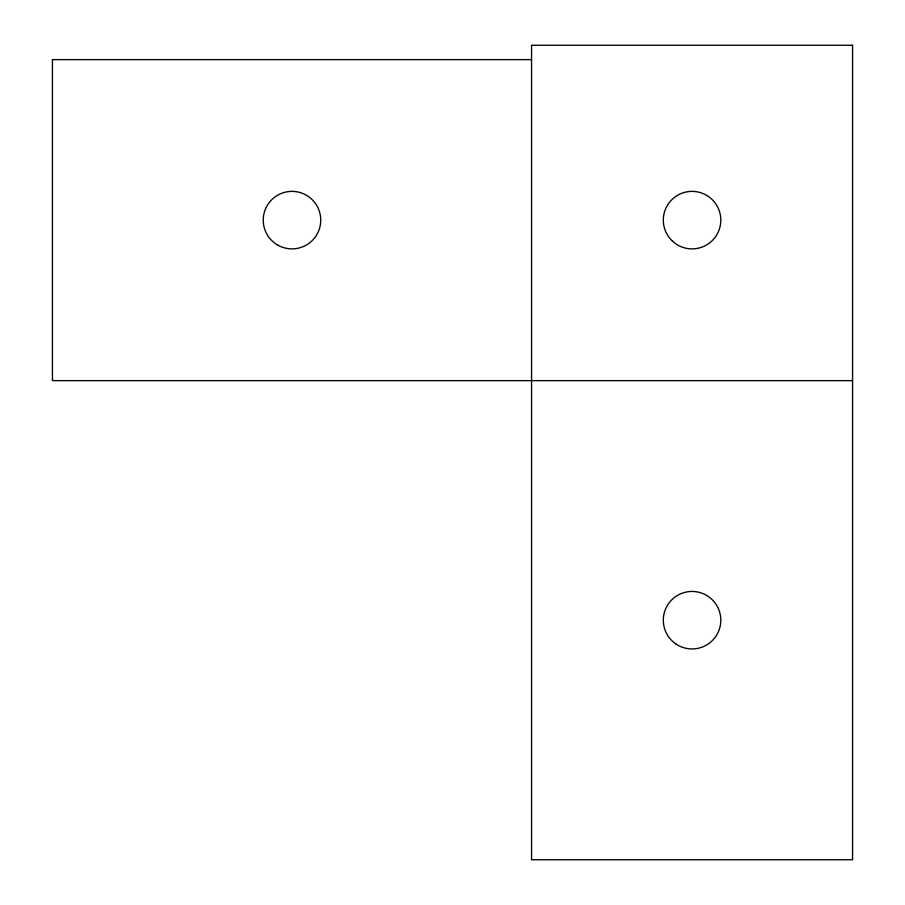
<?xml version="1.0" encoding="UTF-8"?>
<svg xmlns="http://www.w3.org/2000/svg" width="905" height="905" viewBox="0 0 905 905"><rect width="100%" height="100%" fill="white"/><g stroke="black" fill="none" stroke-linecap="round" stroke-linejoin="round"><path stroke-width="1.36" d="M531.552 59.628L52.433 59.628L52.433 380.632L852.567 380.632M852.567 45.25L531.552 45.25L531.552 859.75L852.567 859.75L852.567 45.25M277.62 245.029A28.745 28.745 0 0 0 320.743 220.13A28.745 28.745 0 0 0 277.62 195.231A28.745 28.745 0 0 0 277.62 245.029M671.736 240.459A28.745 28.745 0 0 0 719.826 227.574A28.745 28.745 0 0 0 684.621 192.358A28.745 28.745 0 0 0 671.736 240.459M676.058 644.077A28.745 28.745 0 0 0 720.742 622.108A28.745 28.745 0 0 0 679.372 594.393A28.745 28.745 0 0 0 676.058 644.077"/></g></svg>
